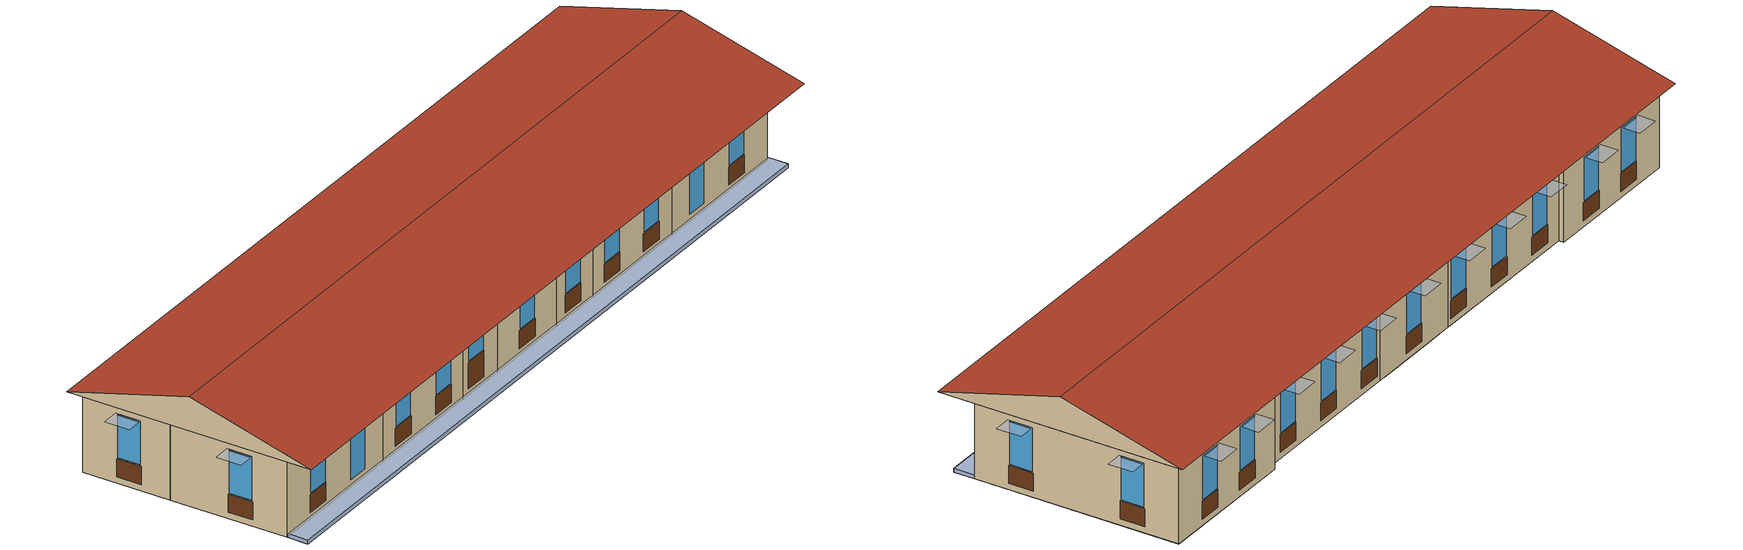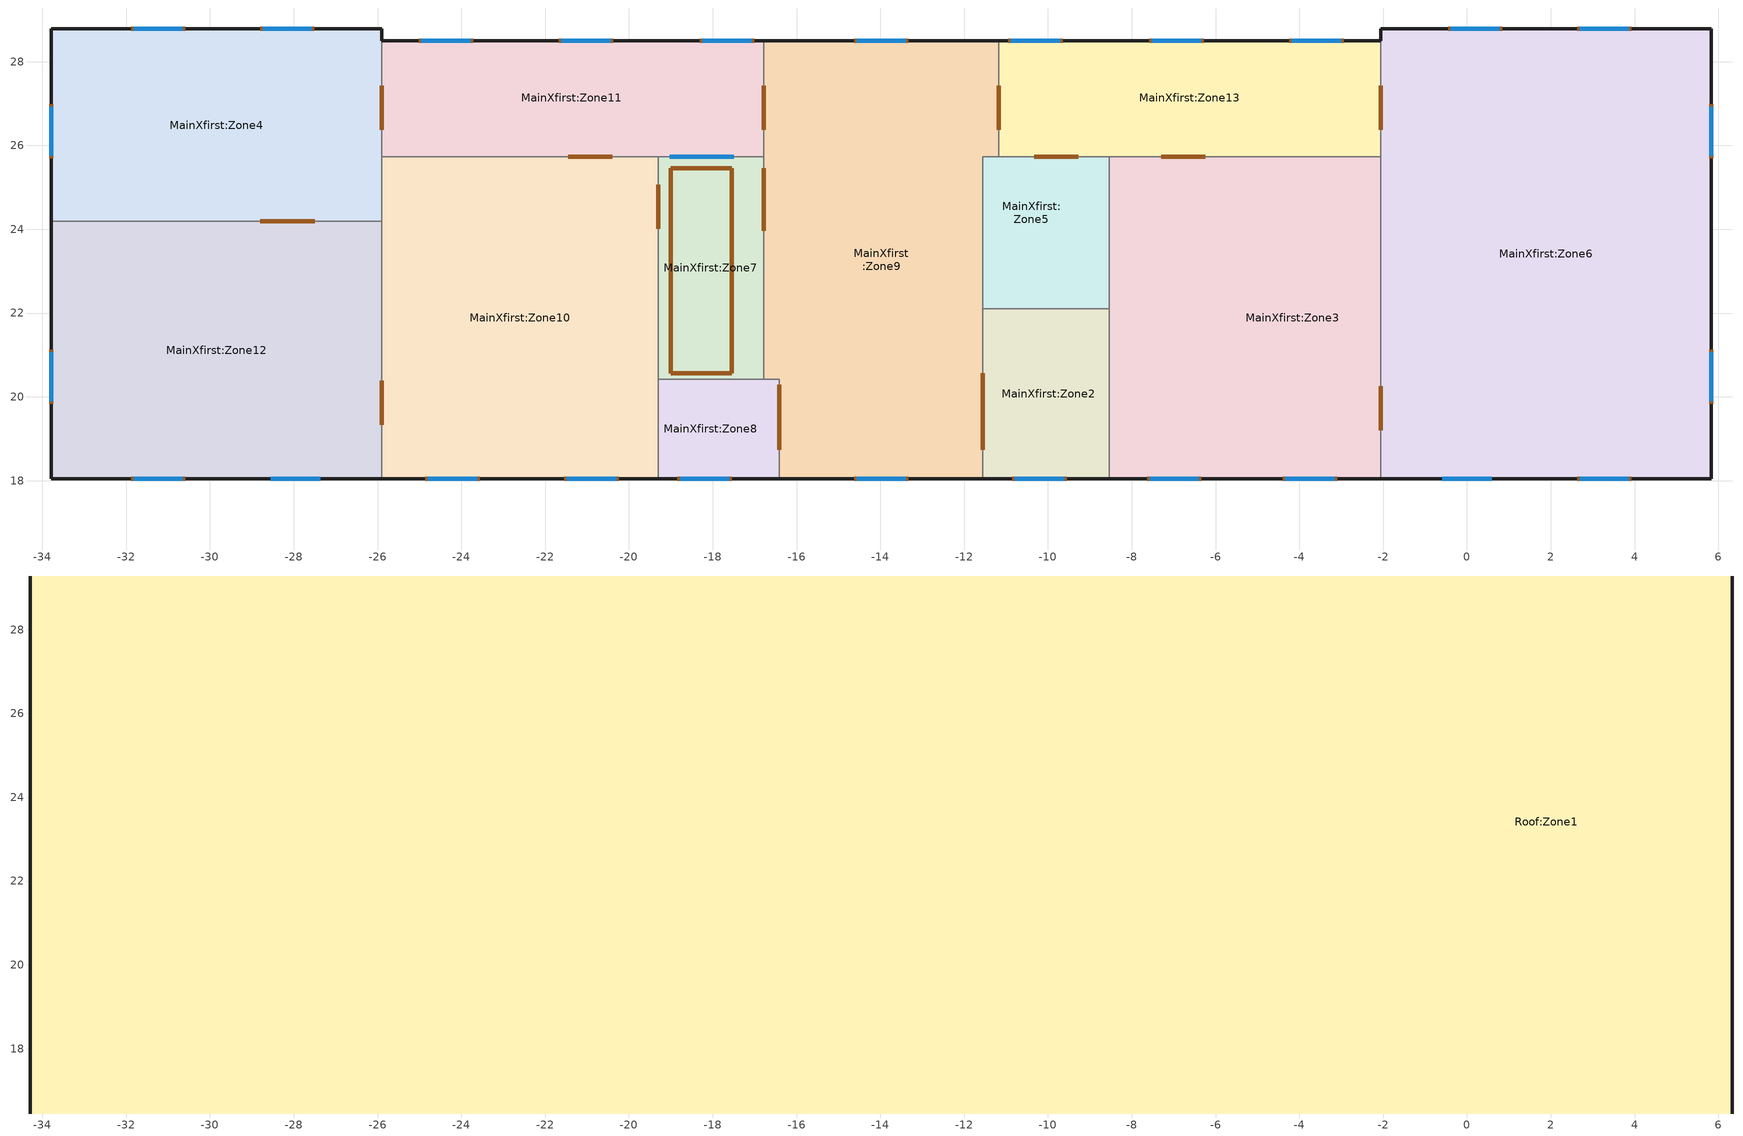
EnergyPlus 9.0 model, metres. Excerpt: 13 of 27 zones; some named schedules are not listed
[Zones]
MainXfirst:Zone3
 floor to MainXground:Zone6 (Project internal floor): -6.26,18.04 -8.54,18.04 -8.54,23.04 -6.26,23.04 z8.4
 floor to MainXground:Zone8 (Project internal floor): -2.05,18.04 -6.26,18.04 -6.26,25.73 -2.05,25.73 z8.4
 floor to MainXground:Zone10 (Project internal floor): -7.73,23.04 -8.54,23.04 -8.54,25.73 -7.73,25.73 z8.4
 floor to MainXground:Zone3 (Project internal floor): -6.26,23.04 -7.73,23.04 -7.73,25.73 -6.26,25.73 z8.4
 wall outside (Project wall): -8.54,18.04 -2.05,18.04 z8.4:12.6
 wall to MainXfirst:Zone6 (Partition 80cm): -2.05,18.04 -2.05,25.73 z8.4:12.6
 wall to MainXfirst:Zone13 (Project partition): -2.05,25.73 -8.54,25.73 z8.4:12.6
 wall to MainXfirst:Zone5 (Project partition): -8.54,25.73 -8.54,22.1 z8.4:12.6
 wall to MainXfirst:Zone2 (Project partition): -8.54,22.1 -8.54,18.04 z8.4:12.6
 window (Trp LoE Film (44) Bronze 6mm/13mm Air - 1001): -7.58,18.04 -6.4,18.04 / -4.34,18.04 -3.16,18.04 z9.72:11.95
 door inside (Project internal wall sub-surface construction): -2.05,19.2 -2.05,20.25 z8.73:11.17
 door inside (Project internal door): -6.25,25.73 -7.3,25.73 z8.73:11.17
 door (Project wall sub-surface construction): -7.64,18.04 -6.34,18.04 / -4.4,18.04 -3.1,18.04 z8.73:9.65
MainXfirst:Zone6
 floor to MainXground:Zone13 (Project internal floor): 5.83,18.04 -2.05,18.04 -2.05,28.78 5.83,28.78 z8.4
 wall outside (Project wall): -2.05,18.04 5.83,18.04 5.83,28.78 -2.05,28.78 z8.4:12.6
 wall outside (external wall 80cm): -2.05,28.78 -2.05,28.5 z8.4:12.6
 wall to MainXfirst:Zone13 (Partition 80cm): -2.05,28.5 -2.05,25.73 z8.4:12.6
 window (Trp LoE Film (44) Bronze 6mm/13mm Air - 1001): 5.83,25.75 5.83,26.93 / 5.83,19.89 5.83,21.07 / 3.86,28.78 2.69,28.78 / 0.78,28.78 -0.39,28.78 / 2.69,18.04 3.86,18.04 z9.72:11.95; -0.59,18.04 0.59,18.04 z8.79:11.96
 door (Project wall sub-surface construction): 5.83,25.69 5.83,26.99 / 5.83,19.83 5.83,21.13 / 2.63,18.04 3.92,18.04 z8.73:9.65
 door (external wall 40cm underwindow): 3.92,28.78 2.63,28.78 / 0.84,28.78 -0.45,28.78 z8.73:9.65
 door inside (Project internal door): -2.05,27.42 -2.05,26.37 z8.73:11.17
MainXfirst:Zone13
 floor to MainXground:Zone9 (Project internal floor): -2.05,25.77 -11.18,25.77 -11.18,28.5 -2.05,28.5 z8.4
 floor to MainXground:Zone8 (Project internal floor): -2.05,25.73 -6.26,25.73 -6.26,25.77 -2.05,25.77 z8.4
 floor to MainXground:Zone11 (Project internal floor): -9.36,25.73 -11.18,25.73 -11.18,25.77 -9.36,25.77 z8.4
 floor to MainXground:Zone10 (Project internal floor): -7.73,25.73 -9.36,25.73 -9.36,25.77 -7.73,25.77 z8.4
 floor to MainXground:Zone3 (Project internal floor): -6.26,25.73 -7.73,25.73 -7.73,25.77 -6.26,25.77 z8.4
 wall outside (Project wall): -2.05,28.5 -11.18,28.5 z8.4:12.6
 wall to MainXfirst:Zone9 (Partition 15cm): -11.18,28.5 -11.18,25.73 z8.4:12.6
 wall to MainXfirst:Zone5 (Project partition): -11.18,25.73 -8.54,25.73 z8.4:12.6
 window (Trp LoE Film (44) Bronze 6mm/13mm Air - 1001): -3.01,28.5 -4.18,28.5 / -6.35,28.5 -7.52,28.5 / -9.71,28.5 -10.89,28.5 z9.72:11.95
 door (external wall 40cm underwindow): -2.95,28.5 -4.24,28.5 / -6.29,28.5 -7.58,28.5 / -9.65,28.5 -10.95,28.5 z8.73:9.65
 door inside (Project internal door): -11.18,27.42 -11.18,26.37 / -10.32,25.73 -9.27,25.73 z8.73:11.17
MainXfirst:Zone5
 floor to MainXground:Zone14 (Project internal floor): -11.43,22.1 -11.56,22.1 -11.56,25.73 -11.43,25.73 z8.4
 floor to MainXground:Zone6 (Project internal floor): -8.54,22.1 -11.43,22.1 -11.43,23.04 -8.54,23.04 z8.4
 floor to MainXground:Zone11 (Project internal floor): -9.36,23.04 -11.43,23.04 -11.43,25.73 -9.36,25.73 z8.4
 floor to MainXground:Zone10 (Project internal floor): -8.54,23.04 -9.36,23.04 -9.36,25.73 -8.54,25.73 z8.4
 wall to MainXfirst:Zone9 (Project partition): -11.18,25.73 -11.56,25.73 -11.56,22.1 z8.4:12.6
 wall to MainXfirst:Zone2 (Partition 15cm): -11.56,22.1 -8.54,22.1 z8.4:12.6
MainXfirst:Zone2
 floor to MainXground:Zone14 (Project internal floor): -11.43,18.04 -11.56,18.04 -11.56,22.1 -11.43,22.1 z8.4
 floor to MainXground:Zone6 (Project internal floor): -8.54,18.04 -11.43,18.04 -11.43,22.1 -8.54,22.1 z8.4
 wall outside (Project wall): -11.56,18.04 -8.54,18.04 z8.4:12.6
 wall to MainXfirst:Zone9 (Project partition): -11.56,22.1 -11.56,18.04 z8.4:12.6
 window (Trp LoE Film (44) Bronze 6mm/13mm Air - 1001): -10.79,18.04 -9.61,18.04 z9.72:11.95
 door inside (Partition 27cm): -11.56,20.18,8.73 -11.56,20.18,11.17 -11.56,20.56,11.05; -11.56,20.56,11.05 -11.56,20.18,11.17 -11.56,20.54,11.17; -11.56,20.56,8.73 -11.56,20.18,8.73 -11.56,20.56,11.04; -11.56,19.12,11.17 -11.56,19.37,11.91 -11.56,19.65,11.96; -11.56,19.12,11.18 -11.56,19.12,11.79 -11.56,19.37,11.91; -11.56,20.38,11.58 -11.56,19.13,11.18 -11.56,20.18,11.78; -11.56,20.18,11.78 -11.56,19.13,11.18 -11.56,19.93,11.91; -11.56,19.93,11.91 -11.56,19.13,11.18 -11.56,19.65,11.96; -11.56,20.54,11.17 -11.56,19.14,11.17 -11.56,20.51,11.33; -11.56,20.51,11.33 -11.56,19.13,11.17 -11.56,20.38,11.58; -11.56,18.74,11.05 -11.56,18.79,11.33 -11.56,19.12,11.78; -11.56,19.12,8.73 -11.56,18.74,8.73 -11.56,18.74,11.04; -11.56,18.92,11.58 -11.56,19.11,11.77 -11.56,18.79,11.34; -11.56,19.12,8.74 -11.56,18.74,11.05 -11.56,19.12,11.78
 door inside (Project internal door): -11.56,20.17 -11.56,19.13 z8.73:11.17
 door (Project wall sub-surface construction): -10.85,18.04 -9.55,18.04 z8.73:9.65
MainXfirst:Zone9
 floor to MainXground:Zone12 (Project internal floor): -13.13,27.17 -14.83,27.17 -15.45,28.5 -12.51,28.5 z8.4
 floor to MainXground:Zone14 (Project internal floor): -14.83,27.17 -16.79,27.17 -16.79,28.5 -15.45,28.5 z8.4; -16.42,20.06 -16.42,20.42 -16.25,20.42 z8.4; -16.25,20.42 -16.79,20.42 -16.79,27.17 -13.13,27.17 z8.4; -11.43,25.73 -11.56,25.73 -11.56,28.5 -11.43,28.5 z8.4; -11.56,18.04 -12.51,18.04 -13.13,19.37 -11.56,19.37 z8.4; -11.56,19.37 -14.83,19.37 -11.56,26.44 z8.4; -15.45,18.04 -16.42,18.04 -16.42,20.06 -12.51,28.5 -11.56,28.5 -11.56,26.44 z8.4
 floor to MainXground:Zone9 (Project internal floor): -11.18,25.77 -11.43,25.77 -11.43,28.5 -11.18,28.5 z8.4
 floor to MainXground:Zone7 (Project internal floor): -12.51,18.04 -15.45,18.04 -14.83,19.37 -13.13,19.37 z8.4
 floor to MainXground:Zone11 (Project internal floor): -11.18,25.73 -11.43,25.73 -11.43,25.77 -11.18,25.77 z8.4
 wall outside (Project wall): -11.18,28.5 -16.79,28.5 / -16.42,18.04 -11.56,18.04 z8.4:12.6
 wall to MainXfirst:Zone11 (Partition 15cm): -16.79,28.5 -16.79,25.73 z8.4:12.6
 wall to MainXfirst:Zone7 (Partition 140cm): -16.79,25.73 -16.79,20.42 z8.4:12.6
 wall to MainXfirst:Zone8 (Partition 27cm): -16.79,20.42 -16.42,20.42 z8.4:12.6
 wall to MainXfirst:Zone8 (Partition 40cm): -16.42,20.42 -16.42,18.04 z8.4:12.6
 window (Trp LoE Film (44) Bronze 6mm/13mm Air - 1001): -13.39,28.5 -14.57,28.5 / -14.57,18.04 -13.39,18.04 z9.72:11.95
 door (external wall 40cm underwindow): -13.33,28.5 -14.63,28.5 z8.73:9.65
 door inside (Project internal door): -16.79,27.42 -16.79,26.37 / -16.42,20.17 -16.42,19.13 z8.73:11.17
 door inside (IRTSurface): -16.79,24.7,11.95 -16.79,24,11.45 -16.79,24.27,11.81; -16.79,23.96,11.21 -16.79,24,11.44 -16.79,24.7,11.95; -16.79,25.45,8.73 -16.79,23.96,8.73 -16.79,23.96,11.21; -16.79,25.42,11.44 -16.79,24.71,11.96 -16.79,24.94,11.92; -16.79,25.41,11.45 -16.79,24.94,11.92 -16.79,25.15,11.81; -16.79,25.45,11.21 -16.79,23.96,11.21 -16.79,24.71,11.96; -16.79,25.45,11.21 -16.79,24.72,11.95 -16.79,25.42,11.44; -16.79,25.45,8.73 -16.79,23.96,11.21 -16.79,25.45,11.21
 door inside (Partition 15cm): -16.42,20.29 -16.42,20.18 z8.73:11.17; -16.42,19.12,11.17 -16.42,19.37,11.91 -16.42,19.65,11.96; -16.42,19.12,11.18 -16.42,19.12,11.79 -16.42,19.37,11.91; -16.42,20.29,11.17 -16.42,19.13,11.17 -16.42,19.93,11.91; -16.42,19.93,11.91 -16.42,19.13,11.18 -16.42,19.65,11.96; -16.42,20.29,11.18 -16.42,19.93,11.91 -16.42,20.18,11.78; -16.42,20.29,11.18 -16.42,20.19,11.78 -16.42,20.29,11.68; -16.42,18.74,11.05 -16.42,18.79,11.33 -16.42,19.12,11.78; -16.42,19.12,8.73 -16.42,18.74,8.73 -16.42,18.74,11.04; -16.42,18.92,11.58 -16.42,19.11,11.77 -16.42,18.79,11.34; -16.42,19.12,8.74 -16.42,18.74,11.05 -16.42,19.12,11.78
 door (Project wall sub-surface construction): -14.63,18.04 -13.33,18.04 z8.73:9.65
MainXfirst:Zone12
 floor to MainXground:Zone1 (Project internal floor): -25.9,18.04 -33.78,18.04 -33.78,24.18 -25.9,24.18 z8.4
 wall outside (Project wall): -33.78,24.18 -33.78,18.04 -25.9,18.04 z8.4:12.6
 wall to MainXfirst:Zone10 (Partition 80cm): -25.9,18.04 -25.9,24.18 z8.4:12.6
 wall to MainXfirst:Zone4 (Partition 47cm): -25.9,24.18 -33.78,24.18 z8.4:12.6
 window (Trp LoE Film (44) Bronze 6mm/13mm Air - 1001): -33.78,21.07 -33.78,19.89 / -31.82,18.04 -30.65,18.04 z9.72:11.95; -28.54,18.04 -27.36,18.04 z8.79:11.96
 door inside (Project internal wall sub-surface construction): -25.9,19.33 -25.9,20.38 z8.73:11.17
 door inside (Partition 15cm): -27.5,24.18 -28.8,24.18 z8.73:11.17
 door (Project wall sub-surface construction): -33.78,21.13 -33.78,19.83 / -31.88,18.04 -30.59,18.04 z8.73:9.65
MainXfirst:Zone10
 floor to MainXground:Zone5 (Project internal floor): -19.3,18.04 -25.9,18.04 -25.9,25.73 -19.3,25.73 z8.4
 wall outside (Project wall): -25.9,18.04 -19.3,18.04 z8.4:12.6
 wall to MainXfirst:Zone7 (Project partition): -19.3,20.42 -19.3,25.73 z8.4:12.6
 wall to MainXfirst:Zone11 (Project partition): -19.3,25.73 -25.9,25.73 z8.4:12.6
 wall to MainXfirst:Zone4 (Partition 80cm): -25.9,25.73 -25.9,24.18 z8.4:12.6
 wall to MainXfirst:Zone8 (Project partition): -19.3,18.04 -19.3,20.42 z8.4:12.6
 window (Trp LoE Film (44) Bronze 6mm/13mm Air - 1001): -24.8,18.04 -23.62,18.04 / -21.48,18.04 -20.3,18.04 z9.72:11.95
 door inside (Partition 27cm): -19.3,24.01 -19.3,25.06 z8.7:11.13
 door inside (Project internal door): -20.4,25.73 -21.45,25.73 z8.73:11.17
 door (Project wall sub-surface construction): -24.86,18.04 -23.56,18.04 / -21.54,18.04 -20.24,18.04 z8.73:9.65
MainXfirst:Zone7
 floor to MainXground:Zone14 (Project internal floor): -16.79,20.42 -16.84,20.42 -16.84,25.73 -16.79,25.73 z8.4
 floor to MainXground:Zone5 (Project internal floor): -19.27,20.42 -19.3,20.42 -19.3,25.73 -19.27,25.73 z8.4
 floor to MainXground:Zone4 (Project internal floor): -16.84,20.42 -19.27,20.42 -19.27,25.73 -16.84,25.73 z8.4
 wall to MainXfirst:Zone11 (Project partition): -16.79,25.73 -19.3,25.73 z8.4:12.6
 wall to MainXfirst:Zone8 (Partition 27cm): -19.3,20.42 -16.79,20.42 z8.4:12.6
 window inside (Project internal glazing - 1002): -19.02,25.73,11.18 -18.88,25.73,11.62 -18.5,25.73,11.9; -17.49,25.73,9.65 -19.02,25.73,9.65 -19.02,25.73,11.18; -17.53,25.73,11.41 -19.02,25.73,11.18 -18.5,25.73,11.9; -17.53,25.73,11.41 -18.49,25.73,11.9 -17.81,25.73,11.79; -17.82,25.73,11.8 -18.48,25.73,11.9 -18.02,25.73,11.9; -17.5,25.73,11.18 -19.01,25.73,11.18 -17.53,25.73,11.41; -17.5,25.73,9.65 -19.02,25.73,11.17 -17.5,25.73,11.17
 door inside (IRTSurface): -17.54,20.56 -19,20.56 -19,25.45 -17.54,25.45 z8.4
MainXfirst:Zone4
 floor to MainXground:Zone1 (Project internal floor): -25.9,24.18 -33.78,24.18 -33.78,28.78 -25.9,28.78 z8.4
 wall outside (external wall 80cm): -25.9,28.5 -25.9,28.78 z8.4:12.6
 wall outside (Project wall): -25.9,28.78 -33.78,28.78 -33.78,24.18 z8.4:12.6
 wall to MainXfirst:Zone11 (Partition 80cm): -25.9,25.73 -25.9,28.5 z8.4:12.6
 window (Trp LoE Film (44) Bronze 6mm/13mm Air - 1001): -27.57,28.78 -28.74,28.78 / -30.65,28.78 -31.82,28.78 / -33.78,26.93 -33.78,25.75 z9.72:11.95
 door inside (Project internal door): -25.9,26.37 -25.9,27.42 z8.73:11.17
 door (external wall 40cm underwindow): -27.51,28.78 -28.8,28.78 / -30.59,28.78 -31.88,28.78 z8.73:9.65
 door (Project wall sub-surface construction): -33.78,26.99 -33.78,25.69 z8.73:9.65
MainXfirst:Zone11
 floor to MainXground:Zone14 (Project internal floor): -16.79,25.73 -16.84,25.73 -16.84,28.5 -16.79,28.5 z8.4
 floor to MainXground:Zone5 (Project internal floor): -19.27,25.73 -25.9,25.73 -25.9,25.77 -19.27,25.77 z8.4
 floor to MainXground:Zone4 (Project internal floor): -16.84,25.73 -19.27,25.73 -19.27,25.77 -16.84,25.77 z8.4
 floor to MainXground:Zone2 (Project internal floor): -16.84,25.77 -25.9,25.77 -25.9,28.5 -16.84,28.5 z8.4
 wall outside (Project wall): -16.79,28.5 -25.9,28.5 z8.4:12.6
 window (Trp LoE Film (44) Bronze 6mm/13mm Air - 1001): -23.78,28.5 -24.95,28.5 / -17.07,28.5 -18.25,28.5 / -20.44,28.5 -21.61,28.5 z9.72:11.95
 door (external wall 40cm underwindow): -23.72,28.5 -25.01,28.5 / -17.01,28.5 -18.31,28.5 / -20.38,28.5 -21.67,28.5 z8.73:9.65
MainXfirst:Zone8
 floor to MainXground:Zone14 (Project internal floor): -16.42,18.04 -16.84,18.04 -16.84,20.42 -16.42,20.42 z8.4
 floor to MainXground:Zone5 (Project internal floor): -19.27,18.04 -19.3,18.04 -19.3,20.42 -19.27,20.42 z8.4
 floor to MainXground:Zone4 (Project internal floor): -16.84,18.04 -19.27,18.04 -19.27,20.42 -16.84,20.42 z8.4
 wall outside (Project wall): -19.3,18.04 -16.42,18.04 z8.4:12.6
 window (Trp LoE Film (44) Bronze 6mm/13mm Air - 1001): -18.78,18.04 -17.61,18.04 z10.14:11.95
 door (Project wall sub-surface construction): -18.84,18.04 -17.55,18.04 z8.73:10.07
Roof:Zone1
 floor outside (Project external floor): -33.78,18.04 -34.28,18.04 -34.28,23.41 -33.78,23.41 z12.6; 5.83,16.44 -34.28,16.44 -34.28,18.04 5.83,18.04 z12.6; 6.33,16.44 5.83,16.44 5.83,23.41 6.33,23.41 z12.6; 6.33,23.41 5.83,23.41 5.83,28.78 6.33,28.78 z12.6; -2.05,28.5 -25.9,28.5 -25.9,28.78 -2.05,28.78 z12.6; 6.33,28.78 -33.78,28.78 -33.78,29.28 6.33,29.28 z12.6; -33.78,23.41 -34.28,23.41 -34.28,29.28 -33.78,29.28 z12.6
 floor to MainXfirst:Zone3 (Project semi-exposed ceiling_Reversed): -2.05,18.04 -8.54,18.04 -8.54,25.73 -2.05,25.73 z12.6
 floor to MainXfirst:Zone6 (Project semi-exposed ceiling_Reversed): 5.83,18.04 -2.05,18.04 -2.05,28.78 5.83,28.78 z12.6
 floor to MainXfirst:Zone13 (Project semi-exposed ceiling_Reversed): -2.05,25.73 -11.18,25.73 -11.18,28.5 -2.05,28.5 z12.6
 floor to MainXfirst:Zone5 (Project semi-exposed ceiling_Reversed): -8.54,22.1 -11.56,22.1 -11.56,25.73 -8.54,25.73 z12.6
 floor to MainXfirst:Zone2 (Project semi-exposed ceiling_Reversed): -8.54,18.04 -11.56,18.04 -11.56,22.1 -8.54,22.1 z12.6
 floor to MainXfirst:Zone9 (Project semi-exposed ceiling_Reversed): -11.56,18.04 -16.42,18.04 -16.42,20.42 -11.56,20.42 z12.6; -11.18,25.73 -11.56,25.73 -11.56,28.5 -11.18,28.5 z12.6; -11.56,20.42 -16.79,20.42 -16.79,28.5 -11.56,28.5 z12.6
 floor to MainXfirst:Zone12 (Project semi-exposed ceiling_Reversed): -25.9,18.04 -33.78,18.04 -33.78,24.18 -25.9,24.18 z12.6
 floor to MainXfirst:Zone10 (Project semi-exposed ceiling_Reversed): -19.3,18.04 -25.9,18.04 -25.9,25.73 -19.3,25.73 z12.6
 floor to MainXfirst:Zone7 (Project semi-exposed ceiling_Reversed): -16.79,20.42 -19.3,20.42 -19.3,25.73 -16.79,25.73 z12.6
 floor to MainXfirst:Zone4 (Project semi-exposed ceiling_Reversed): -25.9,24.18 -33.78,24.18 -33.78,28.78 -25.9,28.78 z12.6
 floor to MainXfirst:Zone11 (Project semi-exposed ceiling_Reversed): -16.79,25.73 -25.9,25.73 -25.9,28.5 -16.79,28.5 z12.6
 floor to MainXfirst:Zone8 (Project semi-exposed ceiling_Reversed): -16.42,18.04 -19.3,18.04 -19.3,20.42 -16.42,20.42 z12.6
 wall outside (Project wall): 6.33,16.44,12.6 6.33,29.28,12.6 6.33,22.86,14.35; -34.28,29.28,12.6 -34.28,16.44,12.6 -34.28,22.86,14.35
 roof outside (Project unoccupied pitched roof): 6.33,29.28,12.6 -34.28,29.28,12.6 -34.28,22.86,14.35 6.33,22.86,14.35; -34.28,16.44,12.6 6.33,16.44,12.6 6.33,22.86,14.35 -34.28,22.86,14.35
shading: 5.83,18.04 -33.78,18.04 / -33.78,18.04 -33.78,16.94 / -33.78,16.94 5.83,16.94 / 5.83,16.94 5.83,18.04 z8.4:8.6; -3.1,17.04 -4.4,17.04 -4.4,18.04 -3.1,18.04 z12.02; -6.34,17.04 -7.64,17.04 -7.64,18.04 -6.34,18.04 z12.02; 6.83,21.13 6.83,19.83 5.83,19.83 5.83,21.13 z12.02; 6.83,26.99 6.83,25.69 5.83,25.69 5.83,26.99 z12.02; -0.45,29.78 0.85,29.78 0.85,28.78 -0.45,28.78 z12.02; 2.63,29.78 3.93,29.78 3.93,28.78 2.63,28.78 z12.02; 3.93,17.04 2.63,17.04 2.63,18.04 3.93,18.04 z12.02; 0.65,17.04 -0.65,17.04 -0.65,18.04 0.65,18.04 z12.02; -10.95,29.5 -9.65,29.5 -9.65,28.5 -10.95,28.5 z12.02; -7.58,29.5 -6.28,29.5 -6.28,28.5 -7.58,28.5 z12.02; -4.24,29.5 -2.94,29.5 -2.94,28.5 -4.24,28.5 z12.02; -9.55,17.04 -10.85,17.04 -10.85,18.04 -9.55,18.04 z12.02; -14.63,29.5 -13.33,29.5 -13.33,28.5 -14.63,28.5 z12.02; -13.33,17.04 -14.63,17.04 -14.63,18.04 -13.33,18.04 z12.02; -34.78,19.83 -34.78,21.13 -33.78,21.13 -33.78,19.83 z12.02; -30.58,17.04 -31.88,17.04 -31.88,18.04 -30.58,18.04 z12.02; -27.3,17.04 -28.6,17.04 -28.6,18.04 -27.3,18.04 z12.02; -20.24,17.04 -21.54,17.04 -21.54,18.04 -20.24,18.04 z12.02; -23.56,17.04 -24.86,17.04 -24.86,18.04 -23.56,18.04 z12.02; -31.88,29.78 -30.58,29.78 -30.58,28.78 -31.88,28.78 z12.02; -28.8,29.78 -27.5,29.78 -27.5,28.78 -28.8,28.78 z12.02; -34.78,25.69 -34.78,26.99 -33.78,26.99 -33.78,25.69 z12.02; -21.67,29.5 -20.37,29.5 -20.37,28.5 -21.67,28.5 z12.02; -18.31,29.5 -17.01,29.5 -17.01,28.5 -18.31,28.5 z12.02; -25.01,29.5 -23.71,29.5 -23.71,28.5 -25.01,28.5 z12.02; -17.54,17.04 -18.84,17.04 -18.84,18.04 -17.54,18.04 z12.02; -33.78,16.94 5.83,16.94 5.83,18.04 -33.78,18.04 z8.6; 5.83,16.94 -33.78,16.94 -33.78,18.04 5.83,18.04 z8.4
[Site:Location]
Untitled (01-01:31-12)  (01-01:31-12): Latitude {deg}=45.22; Longitude {deg}=7.65; Time Zone {hr}=1; Elevation {m}=287
[Site:GroundTemperature:BuildingSurface]
18, 18, 18, 18, 18, 18, 18, 18, 18, 18, 18, 18
[Site:GroundTemperature:Deep]
14, 14, 14, 14, 14, 14, 14, 14, 14, 14, 14, 14
[Site:GroundTemperature:Shallow]
14, 14, 14, 14, 14, 14, 14, 14, 14, 14, 14, 14
[Site:GroundTemperature:FCfactorMethod]
1.99, 1.11, 2.67, 5.12, 11.52, 16.46, 19.79, 20.81, 19.08, 15.24, 10.12, 5.36
[Site:GroundReflectance]
0.2, 0.2, 0.2, 0.2, 0.2, 0.2, 0.2, 0.2, 0.2, 0.2, 0.2, 0.2
[Site:GroundReflectance:SnowModifier]
2, 2
[SizingPeriod:DesignDay] Day of Month=15; Humidity Condition Type=WetBulb; Barometric Pressure {Pa}=97924.4; Wind Direction {deg}=0; Rain Indicator=No; Snow Indicator=No
Name | Month | Day Type | Maximum Dry-Bulb Temperature {C} | Daily Dry-Bulb Temperature Range {deltaC} | Wetbulb or DewPoint at Maximum Dry-Bulb {C} | Wind Speed {m/s} | Daylight Saving Time Indicator | Solar Model Indicator | Sky Clearness
Summer Design Day in Untitled (01-01:31-12) Jul | 7 | SummerDesignDay | 32.1 | 11 | 22.8 | 0 | Yes | ASHRAEClearSky | 0.98
Summer Design Day in Untitled (01-01:31-12) Aug | 8 | SummerDesignDay | 32.8 | 11.5 | 23.5 | 0 | Yes | ASHRAEClearSky | 0.98
Summer Design Day in Untitled (01-01:31-12) Sep | 9 | SummerDesignDay | 29 | 11.5 | 20.2 | 0 | Yes | ASHRAEClearSky | 0.98
Winter Design Day in Untitled (01-01:31-12) | 1 | WinterDesignDay | -5.9 | 0 | -5.9 | 8.5 | No |  | 0
[Building]
Building: North Axis {deg}=0; Terrain=Suburbs; Loads Convergence Tolerance Value=.04; Temperature Convergence Tolerance Value {deltaC}=.4; Solar Distribution=FullExterior; Maximum Number of Warmup Days=25; Minimum Number of Warmup Days=6
[Material:NoMass] Roughness=Rough; Thermal Absorptance=0.9; Solar Absorptance=0.7; Visible Absorptance=0.7
Name | Thermal Resistance {m2-K/W}
1_RVAL_2 | .18
7_RVAL_2; 15_RVAL_2 | .15
[Construction]
IRTSurface: IRTMaterial
Project semi-exposed ceiling_Reversed: Plasterboard_.013, 1_RVAL_2, Cast Concrete (Lightweight)_.1, MW Glass Wool (rolls)_.1319, Plywood (Heavyweight)_.01
Project external floor: External Rendering_.025, MW Stone Wool (rolls)_.1482, Timber Flooring_.005
Project wall: Brickwork Outer_.1, XPS Extruded Polystyrene  - CO2 Blowing_.0795, Concrete Block (Medium)_.1, Gypsum Plastering_.013
Project unoccupied pitched roof: Clay Tile (roofing)_.025, 7_RVAL_2, Roofing Felt_.005
Project internal floor; Project internal wall sub-surface construction; Project wall sub-surface construction: Cast Concrete (Dense)_.1
Partition 80cm: Gypsum Plasterboard_.025, Brickwork Inner_.75, Gypsum Plasterboard_.025
Project partition: Gypsum Plasterboard_.025, 15_RVAL_2, Gypsum Plasterboard_.025
Project internal door: Painted Oak_.035
external wall 40cm underwindow: Gypsum Plastering_.025, Brickwork Outer_.35, Gypsum Plastering_.025
external wall 80cm: Gypsum Plastering_.025, Brickwork Outer_.75, Gypsum Plastering_.025
Partition 15cm: Gypsum Plasterboard_.025, Brickwork Inner_.1, Gypsum Plasterboard_.025
Partition 27cm: Gypsum Plasterboard_.025, Brickwork Inner_.22, Gypsum Plasterboard_.025
Partition 140cm: Gypsum Plasterboard_.025, Brickwork Inner_1.35, Gypsum Plasterboard_.025
Partition 40cm: Gypsum Plasterboard_.025, Brickwork Inner_.35, Gypsum Plasterboard_.025
Partition 47cm: Gypsum Plasterboard_.025, Brickwork Inner_.42, Gypsum Plasterboard_.025
Trp LoE Film (44) Bronze 6mm/13mm Air - 1001: 6, 1002, 53, 1002, 3
Project internal glazing - 1002: 2, 1001, 2, 1001, 2
[Material:InfraredTransparent]
IRTMaterial
[WindowMaterial:Gas] Gas Type=Air
Name | Thickness {m}
1001 | .006
1002 | .013
[WindowMaterial:Glazing] Optical Data Type=SpectralAverage; Infrared Transmittance at Normal Incidence=0; Dirt Correction Factor for Solar and Visible Transmittance=1
Name | Thickness {m} | Solar Transmittance at Normal Incidence | Front Side Solar Reflectance at Normal Incidence | Back Side Solar Reflectance at Normal Incidence | Visible Transmittance at Normal Incidence | Front Side Visible Reflectance at Normal Incidence | Back Side Visible Reflectance at Normal Incidence | Front Side Infrared Hemispherical Emissivity | Back Side Infrared Hemispherical Emissivity | Conductivity {W/m-K}
2 | .003 | .837 | .075 | .075 | .898 | .081 | .081 | .84 | .84 | .9
3 | .006 | .775 | .071 | .071 | .881 | .08 | .08 | .84 | .84 | .9
6 | .006 | .482 | .054 | .054 | .534 | .057 | .057 | .84 | .84 | .9
53 | .00051 | .245 | .626 | .641 | .439 | .397 | .453 | .037 | .72 | .14
[Material] Roughness=Rough; Thermal Absorptance=0.9
Name | Thickness {m} | Conductivity {W/m-K} | Density {kg/m3} | Specific Heat {J/kg-K} | Solar Absorptance | Visible Absorptance
Plasterboard_.013 | .013 | 0.25 | 2800 | 896 | 0.5 | 0.5
Cast Concrete (Lightweight)_.1 | .1 | 0.38 | 1200 | 1000 | 0.6 | 0.6
MW Glass Wool (rolls)_.1319 | .1319 | 0.04 | 12 | 840 | 0.6 | 0.6
Plywood (Heavyweight)_.01 | .01 | 0.15 | 700 | 1420 | 0.78 | 0.78
External Rendering_.025 | .025 | 0.5 | 1300 | 1000 | 0.7 | 0.7
MW Stone Wool (rolls)_.1482 | .1482 | 0.04 | 30 | 840 | 0.6 | 0.6
Timber Flooring_.005 | .005 | 0.14 | 650 | 1200 | 0.78 | 0.78
Brickwork Outer_.1 | .1 | 0.84 | 1700 | 800 | 0.7 | 0.7
XPS Extruded Polystyrene  - CO2 Blowing_.0795 | .0795 | 0.034 | 35 | 1400 | 0.6 | 0.6
Concrete Block (Medium)_.1 | .1 | 0.51 | 1400 | 1000 | 0.6 | 0.6
Gypsum Plastering_.013 | .013 | 0.4 | 1000 | 1000 | 0.5 | 0.5
Clay Tile (roofing)_.025 | .025 | 1 | 2000 | 800 | 0.7 | 0.7
Roofing Felt_.005 | .005 | 0.19 | 960 | 837 | 0.8 | 0.8
Cast Concrete (Dense)_.1 | .1 | 1.4 | 2100 | 840 | 0.6 | 0.6
Gypsum Plasterboard_.025 | .025 | 0.25 | 900 | 1000 | 0.5 | 0.5
Brickwork Inner_.75 | .75 | 0.62 | 1700 | 800 | 0.7 | 0.7
Painted Oak_.035 | .035 | 0.19 | 700 | 2390 | 0.5 | 0.5
Gypsum Plastering_.025 | .025 | 0.4 | 1000 | 1000 | 0.5 | 0.5
Brickwork Outer_.35 | .35 | 0.84 | 1700 | 800 | 0.7 | 0.7
Brickwork Outer_.75 | .75 | 0.84 | 1700 | 800 | 0.7 | 0.7
Brickwork Inner_.1 | .1 | 0.62 | 1700 | 800 | 0.7 | 0.7
Brickwork Inner_.22 | .22 | 0.62 | 1700 | 800 | 0.7 | 0.7
Brickwork Inner_1.35 | 1.35 | 0.62 | 1700 | 800 | 0.7 | 0.7
Brickwork Inner_.35 | .35 | 0.62 | 1700 | 800 | 0.7 | 0.7
Brickwork Inner_.42 | .42 | 0.62 | 1700 | 800 | 0.7 | 0.7
[Zone] Type=1; Multiplier=1; Zone Inside Convection Algorithm=TARP
Name | Volume {m3} | Floor Area {m2} | Part of Total Floor Area
Roof:Zone1 | 226.9673 | 365.1117 | No
MainXfirst:Zone3 | 180.4337 | 44.0082 | Yes
MainXfirst:Zone6 | 298.821 | 72.8832 | Yes
MainXfirst:Zone13 | 85.2047 | 20.7816 | Yes
MainXfirst:Zone5 | 40.9492 | 9.9876 | Yes
MainXfirst:Zone2 | 43.4496 | 10.5975 | Yes
MainXfirst:Zone9 | 192.0245 | 46.8352 | Yes
MainXfirst:Zone12 | 165.5407 | 40.3758 | Yes
MainXfirst:Zone10 | 184.0364 | 44.8869 | Yes
MainXfirst:Zone7 | 36.2433 | 1.7176 | Yes
MainXfirst:Zone4 | 119.4577 | 29.136 | Yes
MainXfirst:Zone11 | 85.1062 | 20.7576 | Yes
MainXfirst:Zone8 | 20.9071 | 5.0993 | Yes
[ZoneInfiltration:DesignFlowRate] Schedule=On 24/7; Design Flow Rate Calculation Method=Flow/zone; Constant Term Coefficient=1; Temperature Term Coefficient=0; Velocity Term Coefficient=0; Velocity Squared Term Coefficient=0
Name | Zone or ZoneList | Design Flow Rate {m3/s}
Roof:Zone1 Infiltration | Roof:Zone1 | .044133
MainXfirst:Zone3 Infiltration | MainXfirst:Zone3 | .035084
MainXfirst:Zone6 Infiltration | MainXfirst:Zone6 | .058104
MainXfirst:Zone13 Infiltration | MainXfirst:Zone13 | .016568
MainXfirst:Zone5 Infiltration | MainXfirst:Zone5 | .007962
MainXfirst:Zone2 Infiltration | MainXfirst:Zone2 | .008449
MainXfirst:Zone9 Infiltration | MainXfirst:Zone9 | .037338
MainXfirst:Zone12 Infiltration | MainXfirst:Zone12 | .032188
MainXfirst:Zone10 Infiltration | MainXfirst:Zone10 | .035785
MainXfirst:Zone7 Infiltration | MainXfirst:Zone7 | .007047
MainXfirst:Zone4 Infiltration | MainXfirst:Zone4 | .023228
MainXfirst:Zone11 Infiltration | MainXfirst:Zone11 | .016548
MainXfirst:Zone8 Infiltration | MainXfirst:Zone8 | .004065
[PEOPLE] Number of People Calculation Method=People/Area; Fraction Radiant=.3; Sensible Heat Fraction=AutoCalculate; Carbon Dioxide Generation Rate {m3/s-W}=3.82e-08; Enable ASHRAE 55 Comfort Warnings=No; Mean Radiant Temperature Calculation Type=ZoneAveraged; Work Efficiency Schedule=Work efficiency; Clothing Insulation Calculation Method=ClothingInsulationSchedule; Air Velocity Schedule=Default Air Velocity for Comfort Calculations
Name | Zone or ZoneList | Number of People Schedule | People per Zone Floor Area {person/m2} | Activity Level Schedule | Clothing Insulation Schedule
People MainXfirst:Zone3 | MainXfirst:Zone3 | Copy of _____D1_Edu_ClassRm_Occ | .185 | Activity Schedule 186127 | Clothing Schedule 186127
People MainXfirst:Zone6 | MainXfirst:Zone6 | Copy of _____D1_Edu_ClassRm_Occ | .185 | Activity Schedule 186135 | Clothing Schedule 186135
People MainXfirst:Zone13 | MainXfirst:Zone13 | ______D1_Edu_Circulation_Occ | .11 | Activity Schedule 186144 | Clothing Schedule 186144
People MainXfirst:Zone5 | MainXfirst:Zone5 | D1_Edu_Toilet_Occ | .11 | Activity Schedule 186152 | Clothing Schedule 186152
People MainXfirst:Zone2 | MainXfirst:Zone2 | D1_Edu_Toilet_Occ | .11 | Activity Schedule 186160 | Clothing Schedule 186160
People MainXfirst:Zone9 | MainXfirst:Zone9 | ______D1_Edu_Circulation_Occ | .11 | Activity Schedule 186167 | Clothing Schedule 186167
People MainXfirst:Zone12 | MainXfirst:Zone12 | Copy of _____D1_Edu_ClassRm_Occ | .185 | Activity Schedule 186180 | Clothing Schedule 186180
People MainXfirst:Zone10 | MainXfirst:Zone10 | Copy of _____D1_Edu_ClassRm_Occ | .185 | Activity Schedule 186187 | Clothing Schedule 186187
People MainXfirst:Zone7 | MainXfirst:Zone7 | ______D1_Edu_Circulation_Occ | .11 | Activity Schedule 186196 | Clothing Schedule 186196
People MainXfirst:Zone4 | MainXfirst:Zone4 | Copy of D1_Edu_CellOff_Occ | .103 | Activity Schedule 186203 | Clothing Schedule 186203
People MainXfirst:Zone11 | MainXfirst:Zone11 | ______D1_Edu_Circulation_Occ | .11 | Activity Schedule 186212 | Clothing Schedule 186212
People MainXfirst:Zone8 | MainXfirst:Zone8 | D1_Edu_Toilet_Occ | .11 | Activity Schedule 186220 | Clothing Schedule 186220
[Lights] Design Level Calculation Method=Watts/Area; Return Air Fraction=0; Fraction Radiant=.42; Fraction Visible=.18; Fraction Replaceable=1
Name | Zone or ZoneList | Schedule | Watts per Zone Floor Area {W/m2}
MainXfirst:Zone3 General lighting | MainXfirst:Zone3 | D1_Edu_ClassRm_Light | 25
MainXfirst:Zone6 General lighting | MainXfirst:Zone6 | D1_Edu_ClassRm_Light | 25
MainXfirst:Zone13 General lighting | MainXfirst:Zone13 | D1_Edu_Circulation_Light | 5
MainXfirst:Zone5 General lighting | MainXfirst:Zone5 | D1_Edu_Toilet_Light | 10
MainXfirst:Zone2 General lighting | MainXfirst:Zone2 | D1_Edu_Toilet_Light | 10
MainXfirst:Zone9 General lighting | MainXfirst:Zone9 | D1_Edu_Circulation_Light | 5
MainXfirst:Zone12 General lighting | MainXfirst:Zone12 | Copy of D1_Edu_ClassRm_Light | 25
MainXfirst:Zone10 General lighting | MainXfirst:Zone10 | Copy of D1_Edu_ClassRm_Light | 25
MainXfirst:Zone7 General lighting | MainXfirst:Zone7 | D1_Edu_Circulation_Light | 5
MainXfirst:Zone4 General lighting | MainXfirst:Zone4 | Copy of D1_Edu_CellOff_Light | 25
MainXfirst:Zone11 General lighting | MainXfirst:Zone11 | D1_Edu_Circulation_Light | 5
MainXfirst:Zone8 General lighting | MainXfirst:Zone8 | D1_Edu_Toilet_Light | 10
[OtherEquipment] Fuel Type=Electricity; Design Level Calculation Method=Watts/Area; Fraction Latent=0; Fraction Radiant=.2; Fraction Lost=0; Carbon Dioxide Generation Rate {m3/s-W}=0
Name | Zone or ZoneList | Schedule | Power per Zone Floor Area {W/m2}
MainXfirst:Zone3 Equipment gain | MainXfirst:Zone3 | Copy of D1_Edu_ClassRm_Equip | 8
MainXfirst:Zone6 Equipment gain | MainXfirst:Zone6 | Copy of D1_Edu_ClassRm_Equip | 8
MainXfirst:Zone13 Equipment gain | MainXfirst:Zone13 | D1_Edu_Circulation_Equip | 8
MainXfirst:Zone9 Equipment gain | MainXfirst:Zone9 | D1_Edu_Circulation_Equip | 8
MainXfirst:Zone12 Equipment gain | MainXfirst:Zone12 | Copy of D1_Edu_ClassRm_Equip | 8
MainXfirst:Zone10 Equipment gain | MainXfirst:Zone10 | Copy of D1_Edu_ClassRm_Equip | 8
MainXfirst:Zone7 Equipment gain | MainXfirst:Zone7 | D1_Edu_Circulation_Equip | 8
MainXfirst:Zone4 Equipment gain | MainXfirst:Zone4 | Copy of D1_Edu_CellOff_Equip | 12
MainXfirst:Zone11 Equipment gain | MainXfirst:Zone11 | D1_Edu_Circulation_Equip | 8
[Daylighting:Controls] Daylighting Method=SplitFlux; Availability Schedule=On; Lighting Control Type=Stepped; Number of Stepped Control Steps=4; Probability Lighting will be Reset When Needed in Manual Stepped Control=1; Glare Calculation Azimuth Angle of View Direction Clockwise from Zone y-Axis {deg}=0; Maximum Allowable Discomfort Glare Index=22; DElight Gridding Resolution {m2}=1; Fraction of Zone Controlled by Reference Point 1=1
Name | Zone | Glare Calculation Daylighting Reference Point | Daylighting Reference Point 1 | Illuminance Setpoint at Reference Point 1 {lux}
MainXfirst:Zone3 | MainXfirst:Zone3 | MainXfirst:Zone3 Ref Point 1 | MainXfirst:Zone3 Ref Point 1 | 500
MainXfirst:Zone6 | MainXfirst:Zone6 | MainXfirst:Zone6 Ref Point 1 | MainXfirst:Zone6 Ref Point 1 | 500
MainXfirst:Zone13 | MainXfirst:Zone13 | MainXfirst:Zone13 Ref Point 1 | MainXfirst:Zone13 Ref Point 1 | 100
MainXfirst:Zone5 | MainXfirst:Zone5 | MainXfirst:Zone5 Ref Point 1 | MainXfirst:Zone5 Ref Point 1 | 200
MainXfirst:Zone2 | MainXfirst:Zone2 | MainXfirst:Zone2 Ref Point 1 | MainXfirst:Zone2 Ref Point 1 | 200
MainXfirst:Zone9 | MainXfirst:Zone9 | MainXfirst:Zone9 Ref Point 1 | MainXfirst:Zone9 Ref Point 1 | 100
MainXfirst:Zone12 | MainXfirst:Zone12 | MainXfirst:Zone12 Ref Point 1 | MainXfirst:Zone12 Ref Point 1 | 500
MainXfirst:Zone10 | MainXfirst:Zone10 | MainXfirst:Zone10 Ref Point 1 | MainXfirst:Zone10 Ref Point 1 | 500
MainXfirst:Zone7 | MainXfirst:Zone7 | MainXfirst:Zone7 Ref Point 1 | MainXfirst:Zone7 Ref Point 1 | 100
MainXfirst:Zone4 | MainXfirst:Zone4 | MainXfirst:Zone4 Ref Point 1 | MainXfirst:Zone4 Ref Point 1 | 500
MainXfirst:Zone11 | MainXfirst:Zone11 | MainXfirst:Zone11 Ref Point 1 | MainXfirst:Zone11 Ref Point 1 | 100
MainXfirst:Zone8 | MainXfirst:Zone8 | MainXfirst:Zone8 Ref Point 1 | MainXfirst:Zone8 Ref Point 1 | 200
[Sizing:Zone] Zone Cooling Design Supply Air Temperature Input Method=SupplyAirTemperature; Zone Cooling Design Supply Air Temperature {C}=12; Zone Cooling Design Supply Air Temperature Difference {deltaC}=0; Zone Heating Design Supply Air Temperature Input Method=SupplyAirTemperature; Zone Heating Design Supply Air Temperature {C}=35; Zone Heating Design Supply Air Temperature Difference {deltaC}=0; Zone Cooling Design Supply Air Humidity Ratio {kgWater/kgDryAir}=0.0077; Zone Heating Design Supply Air Humidity Ratio {kgWater/kgDryAir}=0.0156; Zone Heating Sizing Factor=1.25; Zone Cooling Sizing Factor=1.15; Cooling Design Air Flow Method=DesignDay; Cooling Minimum Air Flow Fraction=0; Heating Design Air Flow Method=DesignDay
Name | Design Specification Zone Air Distribution Object
MainXfirst:Zone3 | MainXfirst:Zone3
MainXfirst:Zone6 | MainXfirst:Zone6
MainXfirst:Zone13 | MainXfirst:Zone13
MainXfirst:Zone5 | MainXfirst:Zone5
MainXfirst:Zone2 | MainXfirst:Zone2
MainXfirst:Zone9 | MainXfirst:Zone9
MainXfirst:Zone12 | MainXfirst:Zone12
MainXfirst:Zone10 | MainXfirst:Zone10
MainXfirst:Zone7 | MainXfirst:Zone7
MainXfirst:Zone4 | MainXfirst:Zone4
MainXfirst:Zone11 | MainXfirst:Zone11
MainXfirst:Zone8 | MainXfirst:Zone8
[DesignSpecification:ZoneAirDistribution] Zone Air Distribution Effectiveness in Cooling Mode=1; Zone Air Distribution Effectiveness in Heating Mode=1
MainXfirst:Zone3; MainXfirst:Zone6; MainXfirst:Zone13; MainXfirst:Zone5; MainXfirst:Zone2; MainXfirst:Zone9; MainXfirst:Zone12; MainXfirst:Zone10; MainXfirst:Zone7; MainXfirst:Zone4; MainXfirst:Zone11; MainXfirst:Zone8
[ZoneControl:Thermostat] Control Type Schedule=Zone Control Type Sched
Name | Zone or ZoneList | Control 1
MainXfirst:Zone3 Thermostat | MainXfirst:Zone3 | Dual Setpoint - Zone MainXfirst:Zone3
MainXfirst:Zone6 Thermostat | MainXfirst:Zone6 | Dual Setpoint - Zone MainXfirst:Zone6
MainXfirst:Zone13 Thermostat | MainXfirst:Zone13 | Dual Setpoint - Zone MainXfirst:Zone13
MainXfirst:Zone5 Thermostat | MainXfirst:Zone5 | Dual Setpoint - Zone MainXfirst:Zone5
MainXfirst:Zone2 Thermostat | MainXfirst:Zone2 | Dual Setpoint - Zone MainXfirst:Zone2
MainXfirst:Zone9 Thermostat | MainXfirst:Zone9 | Dual Setpoint - Zone MainXfirst:Zone9
MainXfirst:Zone12 Thermostat | MainXfirst:Zone12 | Dual Setpoint - Zone MainXfirst:Zone12
MainXfirst:Zone10 Thermostat | MainXfirst:Zone10 | Dual Setpoint - Zone MainXfirst:Zone10
MainXfirst:Zone7 Thermostat | MainXfirst:Zone7 | Dual Setpoint - Zone MainXfirst:Zone7
MainXfirst:Zone4 Thermostat | MainXfirst:Zone4 | Dual Setpoint - Zone MainXfirst:Zone4
MainXfirst:Zone11 Thermostat | MainXfirst:Zone11 | Dual Setpoint - Zone MainXfirst:Zone11
MainXfirst:Zone8 Thermostat | MainXfirst:Zone8 | Dual Setpoint - Zone MainXfirst:Zone8
[ThermostatSetpoint:DualSetpoint]
Name | Heating Setpoint Temperature Schedule | Cooling Setpoint Temperature Schedule
Dual Setpoint - Zone MainXfirst:Zone3 | MainXfirst:Zone3 Heating Setpoint Schedule | MainXfirst:Zone3 Cooling SP Sch
Dual Setpoint - Zone MainXfirst:Zone6 | MainXfirst:Zone6 Heating Setpoint Schedule | MainXfirst:Zone6 Cooling SP Sch
Dual Setpoint - Zone MainXfirst:Zone13 | MainXfirst:Zone13 Heating Setpoint Schedule | MainXfirst:Zone13 Cooling SP Sch
Dual Setpoint - Zone MainXfirst:Zone5 | MainXfirst:Zone5 Heating Setpoint Schedule | MainXfirst:Zone5 Cooling SP Sch
Dual Setpoint - Zone MainXfirst:Zone2 | MainXfirst:Zone2 Heating Setpoint Schedule | MainXfirst:Zone2 Cooling SP Sch
Dual Setpoint - Zone MainXfirst:Zone9 | MainXfirst:Zone9 Heating Setpoint Schedule | MainXfirst:Zone9 Cooling SP Sch
Dual Setpoint - Zone MainXfirst:Zone12 | MainXfirst:Zone12 Heating Setpoint Schedule | MainXfirst:Zone12 Cooling SP Sch
Dual Setpoint - Zone MainXfirst:Zone10 | MainXfirst:Zone10 Heating Setpoint Schedule | MainXfirst:Zone10 Cooling SP Sch
Dual Setpoint - Zone MainXfirst:Zone7 | MainXfirst:Zone7 Heating Setpoint Schedule | MainXfirst:Zone7 Cooling SP Sch
Dual Setpoint - Zone MainXfirst:Zone4 | MainXfirst:Zone4 Heating Setpoint Schedule | MainXfirst:Zone4 Cooling SP Sch
Dual Setpoint - Zone MainXfirst:Zone11 | MainXfirst:Zone11 Heating Setpoint Schedule | MainXfirst:Zone11 Cooling SP Sch
Dual Setpoint - Zone MainXfirst:Zone8 | MainXfirst:Zone8 Heating Setpoint Schedule | MainXfirst:Zone8 Cooling SP Sch
[Zone equipment]
MainXfirst:Zone3: MainXfirst:Zone3 Ideal Loads Air
MainXfirst:Zone6: MainXfirst:Zone6 Ideal Loads Air
MainXfirst:Zone13: MainXfirst:Zone13 Ideal Loads Air
MainXfirst:Zone5: MainXfirst:Zone5 Ideal Loads Air
MainXfirst:Zone2: MainXfirst:Zone2 Ideal Loads Air
MainXfirst:Zone9: MainXfirst:Zone9 Ideal Loads Air
MainXfirst:Zone12: MainXfirst:Zone12 Ideal Loads Air
MainXfirst:Zone10: MainXfirst:Zone10 Ideal Loads Air
MainXfirst:Zone7: MainXfirst:Zone7 Ideal Loads Air
MainXfirst:Zone4: MainXfirst:Zone4 Ideal Loads Air
MainXfirst:Zone11: MainXfirst:Zone11 Ideal Loads Air
MainXfirst:Zone8: MainXfirst:Zone8 Ideal Loads Air
[Schedule:Compact]
D1_Edu_Toilet_Occ: Through: 09 Jan, For: AllDays, Until: 09:00, 0, Until: 10:00, 0.5, Until: 13:00, 1, Until: 14:00, 0.75, Until: 15:00, 1, Until: 16:00, 0.75, Until: 24:00, 0, Through: 13 Feb, For: Weekdays SummerDesignDay, Until: 07:00, 0, Until: 08:00, 0.25, Until: 09:00, 0.5, Until: 12:00, 1, Until: 14:00, 0.75, Until: 17:00, 1, Until: 18:00, 0.5, Until: 19:00, 0.25, Until: 24:00, 0, For: Weekends, Until: 09:00, 0, Until: 10:00, 0.5, Until: 13:00, 1, Until: 14:00, 0.75, Until: 15:00, 1, Until: 16:00, 0.75, Until: 24:00, 0, For: Holidays, Until: 09:00, 0, Until: 10:00, 0.5, Until: 13:00, 1, Until: 14:00, 0.75, Until: 15:00, 1, Until: 16:00, 0.75, Until: 24:00, 0, For: WinterDesignDay AllOtherDays, Until: 24:00, 0, Through: 20 Feb, For: AllDays, Until: 09:00, 0, Until: 10:00, 0.5, Until: 13:00, 1, Until: 14:00, 0.75, Until: 15:00, 1, Until: 16:00, 0.75, Until: 24:00, 0, Through: 20 Mar, For: Weekdays SummerDesignDay, Until: 07:00, 0, Until: 08:00, 0.25, Until: 09:00, 0.5, Until: 12:00, 1, Until: 14:00, 0.75, Until: 17:00, 1, Until: 18:00, 0.5, Until: 19:00, 0.25, Until: 24:00, 0, For: Weekends, Until: 09:00, 0, Until: 10:00, 0.5, Until: 13:00, 1, Until: 14:00, 0.75, Until: 15:00, 1, Until: 16:00, 0.75, Until: 24:00, 0, For: Holidays, Until: 09:00, 0, Until: 10:00, 0.5, Until: 13:00, 1, Until: 14:00, 0.75, Until: 15:00, 1, Until: 16:00, 0.75, Until: 24:00, 0, For: WinterDesignDay AllOtherDays, Until: 24:00, 0, Through: 03 Apr, For: AllDays, Until: 09:00, 0, Until: 10:00, 0.5, Until: 13:00, 1, Until: 14:00, 0.75, Until: 15:00, 1, Until: 16:00, 0.75, Until: 24:00, 0, Through: 29 May, For: Weekdays SummerDesignDay, Until: 07:00, 0, Until: 08:00, 0.25, Until: 09:00, 0.5, Until: 12:00, 1, Until: 14:00, 0.75, Until: 17:00, 1, Until: 18:00, 0.5, Until: 19:00, 0.25, Until: 24:00, 0, For: Weekends, Until: 09:00, 0, Until: 10:00, 0.5, Until: 13:00, 1, Until: 14:00, 0.75, Until: 15:00, 1, Until: 16:00, 0.75, Until: 24:00, 0, For: Holidays, Until: 09:00, 0, Until: 10:00, 0.5, Until: 13:00, 1, Until: 14:00, 0.75, Until: 15:00, 1, Until: 16:00, 0.75, Until: 24:00, 0, For: WinterDesignDay AllOtherDays, Until: 24:00, 0, Through: 05 Jun, For: AllDays, Until: 09:00, 0, Until: 10:00, 0.5, Until: 13:00, 1, Until: 14:00, 0.75, Until: 15:00, 1, Until: 16:00, 0.75, Until: 24:00, 0, Through: 24 Jul, For: Weekdays SummerDesignDay, Until: 07:00, 0, Until: 08:00, 0.25, Until: 09:00, 0.5, Until: 12:00, 1, Until: 14:00, 0.75, Until: 17:00, 1, Until: 18:00, 0.5, Until: 19:00, 0.25, Until: 24:00, 0, For: Weekends, Until: 09:00, 0, Until: 10:00, 0.5, Until: 13:00, 1, Until: 14:00, 0.75, Until: 15:00, 1, Until: 16:00, 0.75, Until: 24:00, 0, For: Holidays, Until: 09:00, 0, Until: 10:00, 0.5, Until: 13:00, 1, Until: 14:00, 0.75, Until: 15:00, 1, Until: 16:00, 0.75, Until: 24:00, 0, For: WinterDesignDay AllOtherDays, Until: 24:00, 0, Through: 04 Sep, For: AllDays, Until: 09:00, 0, Until: 10:00, 0.5, Until: 13:00, 1, Until: 14:00, 0.75, Until: 15:00, 1, Until: 16:00, 0.75, Until: 24:00, 0, Through: 23 Oct, For: Weekdays SummerDesignDay, Until: 07:00, 0, Until: 08:00, 0.25, Until: 09:00, 0.5, Until: 12:00, 1, Until: 14:00, 0.75, Until: 17:00, 1, Until: 18:00, 0.5, Until: 19:00, 0.25, Until: 24:00, 0, For: Weekends, Until: 09:00, 0, Until: 10:00, 0.5, Until: 13:00, 1, Until: 14:00, 0.75, Until: 15:00, 1, Until: 16:00, 0.75, Until: 24:00, 0, For: Holidays, Until: 09:00, 0, Until: 10:00, 0.5, Until: 13:00, 1, Until: 14:00, 0.75, Until: 15:00, 1, Until: 16:00, 0.75, Until: 24:00, 0, For: WinterDesignDay AllOtherDays, Until: 24:00, 0, Through: 30 Oct, For: AllDays, Until: 09:00, 0, Until: 10:00, 0.5, Until: 13:00, 1, Until: 14:00, 0.75, Until: 15:00, 1, Until: 16:00, 0.75, Until: 24:00, 0, Through: 22 Dec, For: Weekdays SummerDesignDay, Until: 07:00, 0, Until: 08:00, 0.25, Until: 09:00, 0.5, Until: 12:00, 1, Until: 14:00, 0.75, Until: 17:00, 1, Until: 18:00, 0.5, Until: 19:00, 0.25, Until: 24:00, 0, For: Weekends, Until: 09:00, 0, Until: 10:00, 0.5, Until: 13:00, 1, Until: 14:00, 0.75, Until: 15:00, 1, Until: 16:00, 0.75, Until: 24:00, 0, For: Holidays, Until: 09:00, 0, Until: 10:00, 0.5, Until: 13:00, 1, Until: 14:00, 0.75, Until: 15:00, 1, Until: 16:00, 0.75, Until: 24:00, 0, For: WinterDesignDay AllOtherDays, Until: 24:00, 0, Through: 31 Dec, For: AllDays, Until: 09:00, 0, Until: 10:00, 0.5, Until: 13:00, 1, Until: 14:00, 0.75, Until: 15:00, 1, Until: 16:00, 0.75, Until: 24:00, 0
D1_Edu_ClassRm_Light: Through: 09 Jan, For: AllDays, Until: 24:00, 0, Through: 13 Feb, For: Weekdays SummerDesignDay, Until: 07:00, 0, Until: 18:00, 1, Until: 24:00, 0, For: Weekends, Until: 24:00, 0, For: Holidays, Until: 24:00, 0, For: WinterDesignDay AllOtherDays, Until: 24:00, 0, Through: 20 Feb, For: AllDays, Until: 24:00, 0, Through: 20 Mar, For: Weekdays SummerDesignDay, Until: 07:00, 0, Until: 18:00, 1, Until: 24:00, 0, For: Weekends, Until: 24:00, 0, For: Holidays, Until: 24:00, 0, For: WinterDesignDay AllOtherDays, Until: 24:00, 0, Through: 03 Apr, For: AllDays, Until: 24:00, 0, Through: 29 May, For: Weekdays SummerDesignDay, Until: 07:00, 0, Until: 18:00, 1, Until: 24:00, 0, For: Weekends, Until: 24:00, 0, For: Holidays, Until: 24:00, 0, For: WinterDesignDay AllOtherDays, Until: 24:00, 0, Through: 05 Jun, For: AllDays, Until: 24:00, 0, Through: 24 Jul, For: Weekdays SummerDesignDay, Until: 07:00, 0, Until: 18:00, 1, Until: 24:00, 0, For: Weekends, Until: 24:00, 0, For: Holidays, Until: 24:00, 0, For: WinterDesignDay AllOtherDays, Until: 24:00, 0, Through: 04 Sep, For: AllDays, Until: 24:00, 0, Through: 23 Oct, For: Weekdays SummerDesignDay, Until: 07:00, 0, Until: 18:00, 1, Until: 24:00, 0, For: Weekends, Until: 24:00, 0, For: Holidays, Until: 24:00, 0, For: WinterDesignDay AllOtherDays, Until: 24:00, 0, Through: 30 Oct, For: AllDays, Until: 24:00, 0, Through: 22 Dec, For: Weekdays SummerDesignDay, Until: 07:00, 0, Until: 18:00, 1, Until: 24:00, 0, For: Weekends, Until: 24:00, 0, For: Holidays, Until: 24:00, 0, For: WinterDesignDay AllOtherDays, Until: 24:00, 0, Through: 31 Dec, For: AllDays, Until: 24:00, 0
Activity Schedule 186127; Activity Schedule 186135; Activity Schedule 186180; Activity Schedule 186187; Activity Schedule 186203: Through: 12/31, For: AllDays, Until: 24:00, 110.7
Clothing Schedule 186127; Clothing Schedule 186135; Clothing Schedule 186144; Clothing Schedule 186152; Clothing Schedule 186160; Clothing Schedule 186167; Clothing Schedule 186180; Clothing Schedule 186187; Clothing Schedule 186196; Clothing Schedule 186203; Clothing Schedule 186212; Clothing Schedule 186220: Through: 4/1, For: AllDays, Until: 24:00, 1, Through: 9/30, For: AllDays, Until: 24:00, .5, Through: 12/31, For: AllDays, Until: 24:00, 1
Activity Schedule 186144; Activity Schedule 186152; Activity Schedule 186160; Activity Schedule 186167; Activity Schedule 186196; Activity Schedule 186212; Activity Schedule 186220: Through: 12/31, For: AllDays, Until: 24:00, 126
[Schedule:Week:Daily]
Winter Control Type Week Sch: Winter Control Type Day Sch, Winter Control Type Day Sch, Winter Control Type Day Sch, Winter Control Type Day Sch, Winter Control Type Day Sch, Winter Control Type Day Sch, Winter Control Type Day Sch, Winter Control Type Day Sch, Winter Control Type Day Sch, Winter Control Type Day Sch, Winter Control Type Day Sch, Winter Control Type Day Sch
[Schedule:Year]
Zone Control Type Sched: Winter Control Type Week Sch, 1, 1, 3, 31, Summer Control Type Week Sch, 4, 1, 9, 30, Winter Control Type Week Sch, 10, 1, 12, 31
